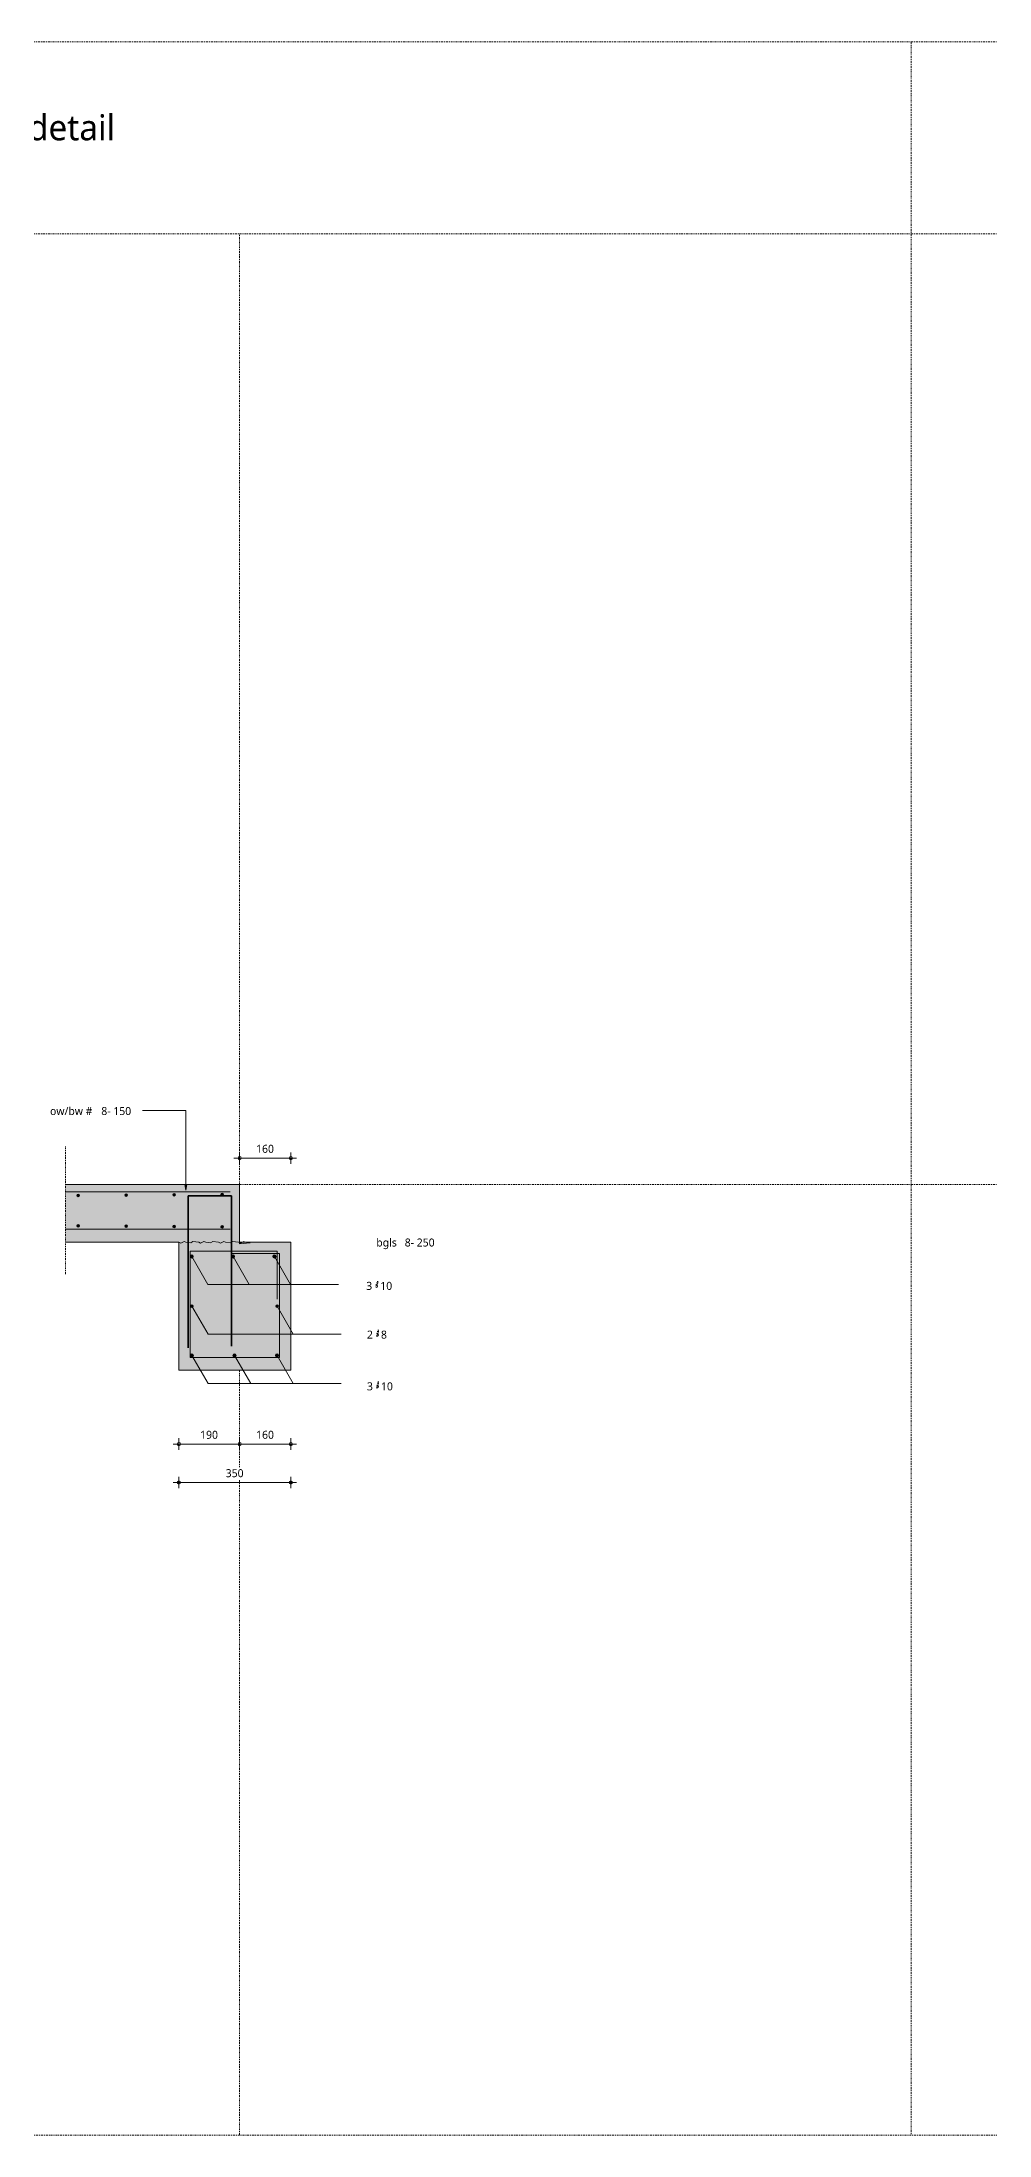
# Model space of a CAD drawing. Header units: millimetres. Extents: x -14163 to 55687, y -143 to 37302.
# Drawn here: x 48768 to 51731, y 7560 to 14100 of the extents above; entities that cross this region are included whole.
import ezdxf

# ---------------------------------------------------------------- set-up
doc = ezdxf.new("R2010")
doc.units = ezdxf.units.MM
doc.linetypes.add('MV_center', pattern=[15, 6, -3, 3, -3])
for name, color, linetype, lineweight in [('A-ANNO-DIMS', 211, 'Continuous', 13), ('A-ANNO-DIMS-10', 211, 'Continuous', 13), ('A-DETL', 90, 'Continuous', 13), ('A-DETL-GENF', 92, 'Continuous', 18), ('A-DETL-IDEN', 3, 'Continuous', 18), ('A-DETL-MEDM', 33, 'Continuous', 18), ('G-ANNO-TEXT', 231, 'Continuous', 13)]:
    doc.layers.add(name, color=color, linetype=linetype, lineweight=lineweight)
doc.styles.add('Segoe UI_3', font='segoeui.ttf', dxfattribs={"height": 25})
doc.styles.add('Segoe UI_5', font='segoeui.ttf', dxfattribs={"height": 80})
doc.dimstyles.new('2_5_mm_2', dxfattribs={"dimscale": 304.8, "dimtxt": 26.184099, "dimasz": 0.032808, "dimexe": 0.059055, "dimexo": 0.0625, "dimgap": 0.029528, "dimtad": 1, "dimdec": 0, "dimzin": 0, "dimdsep": 46, "dimtxsty": 'Segoe UI_3', "dimblk1": 'DOTBLANK', "dimblk2": 'DOTBLANK', "dimsah": 1, "dimcen": 0.09, "dimdle": 0.059055, "dimazin": 0, "dimtfac": 1, "dimtdec": 4, "dimtix": 1, "dimtmove": 0, "dimatfit": 3, "dimfxl": 0.059055, "dimfxlon": 1, "dimtvp": 1, "dimtfill": 1, "dimtolj": 1, "dimtzin": 0, "dimarcsym": 2})

# ---------------------------------------------------------------- blocks, each defined once
blk = doc.blocks.new('28 beugels - rond 8-4424730-Details Constructie')
at = {"layer": 'A-DETL-MEDM'}
for p, q in [((0, 332.1), (272, 332.1)), ((0, 0), (0, 332.1)), ((272, 332.1), (272, 182.1)), ((130, 324.1), (280, 324.1)), ((280, 324.1), (280, 0)), ((280, 0), (0, 0))]:
    blk.add_line(p, q, dxfattribs=at)
blk = doc.blocks.new('28 reeks_staven - Type 1-4438408-Details Constructie')
at = {"layer": 'A-DETL-GENF'}
for points in [[(0, -5), (1.3, -4.8), (2.5, -4.3), (3.5, -3.5), (4.3, -2.5), (4.8, -1.3), (5, 0), (4.8, 1.3), (4.3, 2.5), (3.5, 3.5), (2.5, 4.3), (1.3, 4.8), (0, 5), (-1.3, 4.8), (-2.5, 4.3), (-3.5, 3.5), (-4.3, 2.5), (-4.8, 1.3), (-5, 0), (-4.8, -1.3), (-4.3, -2.5), (-3.5, -3.5), (-2.5, -4.3), (-1.3, -4.8)], [(133.2, -5), (134.5, -4.8), (135.7, -4.3), (136.7, -3.5), (137.5, -2.5), (138, -1.3), (138.2, 0), (138, 1.3), (137.5, 2.5), (136.7, 3.5), (135.7, 4.3), (134.5, 4.8), (133.2, 5), (131.9, 4.8), (130.7, 4.3), (129.7, 3.5), (128.9, 2.5), (128.4, 1.3), (128.2, 0), (128.4, -1.3), (128.9, -2.5), (129.7, -3.5), (130.7, -4.3), (131.9, -4.8)], [(266.4, -5), (267.7, -4.8), (268.9, -4.3), (269.9, -3.5), (270.7, -2.5), (271.2, -1.3), (271.4, 0), (271.2, 1.3), (270.7, 2.5), (269.9, 3.5), (268.9, 4.3), (267.7, 4.8), (266.4, 5), (265.1, 4.8), (263.9, 4.3), (262.9, 3.5), (262.1, 2.5), (261.6, 1.3), (261.4, 0), (261.6, -1.3), (262.1, -2.5), (262.9, -3.5), (263.9, -4.3), (265.1, -4.8)]]:
    blk.add_hatch(color=256, dxfattribs=at).paths.add_polyline_path(points)
for p, q in [((0, 0), (50.7, -87.8)), ((133.2, 0), (183.9, -87.8)), ((266.4, 0), (317.1, -87.8)), ((50.7, -87.8), (466.4, -87.8))]:
    blk.add_line(p, q, dxfattribs=at)
at = {"layer": 'A-DETL-MEDM'}
for centre, start, end in [((0, 0), 360, 180), ((0, 0), 180, 360), ((133.2, 0), 0, 180), ((133.2, 0), 180, 360), ((266.4, 0), 0, 180), ((266.4, 0), 180, 360)]:
    blk.add_arc(centre, 5, start, end, dxfattribs=at)
blk = doc.blocks.new('NLRS_28_DI_net - Type 1-5063355-Details Constructie')
at = {"layer": 'A-DETL-GENF'}
for points in [[(55, 42), (54, 41.9), (53, 41.5), (52.2, 40.8), (51.5, 40), (51.1, 39), (51, 38), (51.1, 37), (51.5, 36), (52.2, 35.2), (53, 34.5), (54, 34.1), (55, 34), (56, 34.1), (57, 34.5), (57.8, 35.2), (58.5, 36), (58.9, 37), (59, 38), (58.9, 39), (58.5, 40), (57.8, 40.8), (57, 41.5), (56, 41.9)], [(205, 43), (204, 42.9), (203, 42.5), (202.2, 41.8), (201.5, 41), (201.1, 40), (201, 39), (201.1, 38), (201.5, 37), (202.2, 36.2), (203, 35.5), (204, 35.1), (205, 35), (206, 35.1), (207, 35.5), (207.8, 36.2), (208.5, 37), (208.9, 38), (209, 39), (208.9, 40), (208.5, 41), (207.8, 41.8), (207, 42.5), (206, 42.9)], [(355, 44), (354, 43.9), (353, 43.5), (352.2, 42.8), (351.5, 42), (351.1, 41), (351, 40), (351.1, 39), (351.5, 38), (352.2, 37.2), (353, 36.5), (354, 36.1), (355, 36), (356, 36.1), (357, 36.5), (357.8, 37.2), (358.5, 38), (358.9, 39), (359, 40), (358.9, 41), (358.5, 42), (357.8, 42.8), (357, 43.5), (356, 43.9)], [(505, 45), (504, 44.9), (503, 44.5), (502.2, 43.8), (501.5, 43), (501.1, 42), (501, 41), (501.1, 40), (501.5, 39), (502.2, 38.2), (503, 37.5), (504, 37.1), (505, 37), (506, 37.1), (507, 37.5), (507.8, 38.2), (508.5, 39), (508.9, 40), (509, 41), (508.9, 42), (508.5, 43), (507.8, 43.8), (507, 44.5), (506, 44.9)]]:
    blk.add_hatch(color=256, dxfattribs=at).paths.add_polyline_path(points)
at = {"layer": 'A-DETL-MEDM'}
blk.add_line((30, 30), (545, 30), dxfattribs=at)
for centre, start, end in [((55, 38), 0, 180), ((55, 38), 180, 360), ((205, 39), 0, 180), ((205, 39), 180, 0), ((355, 40), 0, 180), ((355, 40), 180, 0), ((505, 41), 0, 180), ((505, 41), 180, 0)]:
    blk.add_arc(centre, 4, start, end, dxfattribs=at)
blk = doc.blocks.new('NLRS_28_DI_net - Type 1-5063345-Details Constructie')
at = {"layer": 'A-DETL-GENF'}
for points in [[(55, -34), (54, -34.1), (53, -34.5), (52.2, -35.2), (51.5, -36), (51.1, -37), (51, -38), (51.1, -39), (51.5, -40), (52.2, -40.8), (53, -41.5), (54, -41.9), (55, -42), (56, -41.9), (57, -41.5), (57.8, -40.8), (58.5, -40), (58.9, -39), (59, -38), (58.9, -37), (58.5, -36), (57.8, -35.2), (57, -34.5), (56, -34.1)], [(205, -35), (204, -35.1), (203, -35.5), (202.2, -36.2), (201.5, -37), (201.1, -38), (201, -39), (201.1, -40), (201.5, -41), (202.2, -41.8), (203, -42.5), (204, -42.9), (205, -43), (206, -42.9), (207, -42.5), (207.8, -41.8), (208.5, -41), (208.9, -40), (209, -39), (208.9, -38), (208.5, -37), (207.8, -36.2), (207, -35.5), (206, -35.1)], [(355, -36), (354, -36.1), (353, -36.5), (352.2, -37.2), (351.5, -38), (351.1, -39), (351, -40), (351.1, -41), (351.5, -42), (352.2, -42.8), (353, -43.5), (354, -43.9), (355, -44), (356, -43.9), (357, -43.5), (357.8, -42.8), (358.5, -42), (358.9, -41), (359, -40), (358.9, -39), (358.5, -38), (357.8, -37.2), (357, -36.5), (356, -36.1)], [(505, -37), (504, -37.1), (503, -37.5), (502.2, -38.2), (501.5, -39), (501.1, -40), (501, -41), (501.1, -42), (501.5, -43), (502.2, -43.8), (503, -44.5), (504, -44.9), (505, -45), (506, -44.9), (507, -44.5), (507.8, -43.8), (508.5, -43), (508.9, -42), (509, -41), (508.9, -40), (508.5, -39), (507.8, -38.2), (507, -37.5), (506, -37.1)]]:
    blk.add_hatch(color=256, dxfattribs=at).paths.add_polyline_path(points)
at = {"layer": 'A-DETL-MEDM'}
blk.add_line((30, -30), (545, -30), dxfattribs=at)
for centre, start, end in [((55, -38), 360, 180), ((55, -38), 180, 360), ((205, -39), 360, 180), ((205, -39), 180, 360), ((355, -40), 360, 180), ((355, -40), 180, 360), ((505, -41), 0, 180), ((505, -41), 180, 360)]:
    blk.add_arc(centre, 4, start, end, dxfattribs=at)
blk = doc.blocks.new('28 reeks_staven - Type 1-4440450-Details Constructie')
at = {"layer": 'A-DETL-GENF'}
for points in [[(0, -4), (1, -3.9), (2, -3.5), (2.8, -2.8), (3.5, -2), (3.9, -1), (4, 0), (3.9, 1), (3.5, 2), (2.8, 2.8), (2, 3.5), (1, 3.9), (0, 4), (-1, 3.9), (-2, 3.5), (-2.8, 2.8), (-3.5, 2), (-3.9, 1), (-4, 0), (-3.9, -1), (-3.5, -2), (-2.8, -2.8), (-2, -3.5), (-1, -3.9)], [(266.4, -4), (267.4, -3.9), (268.4, -3.5), (269.2, -2.8), (269.9, -2), (270.3, -1), (270.4, 0), (270.3, 1), (269.9, 2), (269.2, 2.8), (268.4, 3.5), (267.4, 3.9), (266.4, 4), (265.4, 3.9), (264.4, 3.5), (263.6, 2.8), (262.9, 2), (262.5, 1), (262.4, 0), (262.5, -1), (262.9, -2), (263.6, -2.8), (264.4, -3.5), (265.4, -3.9)]]:
    blk.add_hatch(color=256, dxfattribs=at).paths.add_polyline_path(points)
for p, q in [((0, 0), (50.7, -87.8)), ((266.4, 0), (317.1, -87.8)), ((50.7, -87.8), (466.4, -87.8))]:
    blk.add_line(p, q, dxfattribs=at)
at = {"layer": 'A-DETL-MEDM'}
for centre, start, end in [((0, 0), 0, 180), ((266.4, 0), 0, 180), ((266.4, 0), 180, 360), ((0, 0), 180, 360)]:
    blk.add_arc(centre, 4, start, end, dxfattribs=at)
blk = doc.blocks.new('28 reeks_staven - Type 1-4440478-Details Constructie')
at = {"layer": 'A-DETL-GENF'}
for points in [[(0, -5), (1.3, -4.8), (2.5, -4.3), (3.5, -3.5), (4.3, -2.5), (4.8, -1.3), (5, 0), (4.8, 1.3), (4.3, 2.5), (3.5, 3.5), (2.5, 4.3), (1.3, 4.8), (0, 5), (-1.3, 4.8), (-2.5, 4.3), (-3.5, 3.5), (-4.3, 2.5), (-4.8, 1.3), (-5, 0), (-4.8, -1.3), (-4.3, -2.5), (-3.5, -3.5), (-2.5, -4.3), (-1.3, -4.8)], [(129.4, -5), (130.7, -4.8), (131.9, -4.3), (132.9, -3.5), (133.7, -2.5), (134.2, -1.3), (134.4, 0), (134.2, 1.3), (133.7, 2.5), (132.9, 3.5), (131.9, 4.3), (130.7, 4.8), (129.4, 5), (128.1, 4.8), (126.9, 4.3), (125.8, 3.5), (125.1, 2.5), (124.6, 1.3), (124.4, 0), (124.6, -1.3), (125.1, -2.5), (125.8, -3.5), (126.9, -4.3), (128.1, -4.8)], [(258.8, -5), (260.1, -4.8), (261.3, -4.3), (262.3, -3.5), (263.1, -2.5), (263.6, -1.3), (263.8, 0), (263.6, 1.3), (263.1, 2.5), (262.3, 3.5), (261.3, 4.3), (260.1, 4.8), (258.8, 5), (257.5, 4.8), (256.3, 4.3), (255.2, 3.5), (254.4, 2.5), (253.9, 1.3), (253.8, 0), (253.9, -1.3), (254.4, -2.5), (255.2, -3.5), (256.3, -4.3), (257.5, -4.8)]]:
    blk.add_hatch(color=256, dxfattribs=at).paths.add_polyline_path(points)
for p, q in [((0, 0), (50.7, -87.8)), ((129.4, 0), (180, -87.8)), ((258.8, 0), (309.4, -87.8)), ((50.7, -87.8), (458.8, -87.8))]:
    blk.add_line(p, q, dxfattribs=at)
at = {"layer": 'A-DETL-MEDM'}
for centre, start, end in [((0, 0), 0, 180), ((129.4, 0), 0, 180), ((258.8, 0), 0, 180), ((258.8, 0), 180, 360), ((0, 0), 180, 360), ((129.4, 0), 180, 360)]:
    blk.add_arc(centre, 5, start, end, dxfattribs=at)
blk = doc.blocks.new('NLRS_00_DI_maskeer - Type 1-4234382-Details Constructie')
at = {"layer": 'A-DETL-GENF', "linetype": 'MV_center'}
blk.add_line((300, 0), (-100, 0), dxfattribs=at)
blk = doc.blocks.new('28_TAG_DI_wapening - 2_5 omschrijving_diameter_hoh-3658684-Details Constructie')
at = {"layer": 'A-DETL-IDEN'}
for p, q in [((-3.63, -1.31), (-2.23, 1.39)), ((-2.06, 0.84), (-2.97, 0.84)), ((-1.87, 1.21), (-2.78, 1.21))]:
    blk.add_line(p, q, dxfattribs=at)
blk.add_circle((-3.06, -0.22), 0.483, dxfattribs=at)
blk = doc.blocks.new('28_TAG_DI_wapening - 2_5 aantal_diameter-3658683-Details Constructie')
at = {"layer": 'A-DETL-IDEN'}
for p, q in [((-3.63, -1.31), (-2.23, 1.39)), ((-2.06, 0.84), (-2.97, 0.84)), ((-1.87, 1.21), (-2.78, 1.21))]:
    blk.add_line(p, q, dxfattribs=at)
blk.add_circle((-3.06, -0.22), 0.483, dxfattribs=at)
blk = doc.blocks.new('DIMBLOCK374-Details Constructie')
at = {"layer": 'A-ANNO-DIMS-10'}
for p, q in [((49197, 9598.9), (49197, 9616.9)), ((49547, 9598.9), (49547, 9616.9)), ((49179, 9598.9), (49565, 9598.9)), ((49197, 9598.9), (49197, 9580.9)), ((49547, 9598.9), (49547, 9580.9))]:
    blk.add_line(p, q, dxfattribs=at)
for centre in [(49197, 9598.9), (49547, 9598.9)]:
    blk.add_circle(centre, 5, dxfattribs=at)
at = {"layer": 'A-ANNO-DIMS-10', "color": 0, "insert": (49343.4, 9640.5), "char_height": 25, "width": 68.555, "attachment_point": 1, "line_spacing_factor": 1.142579, "style": 'Segoe UI_3', "bg_fill": 3, "box_fill_scale": 1.25, "bg_fill_color": 9, "bg_fill_true_color": 13158600, "bg_fill_transparency": 0}
blk.add_mtext('350', dxfattribs=at)
blk = doc.blocks.new('_DotBlank')
at = {"color": 0, "linetype": 'ByBlock', "lineweight": -2}
blk.add_line((-0.5, 0), (-1, 0), dxfattribs=at)
blk.add_circle((0, 0), 0.5, dxfattribs=at)
blk = doc.blocks.new('DIMBLOCK375-Details Constructie')
at = {"layer": 'A-ANNO-DIMS-10'}
for p, q in [((49369, 10612.4), (49565, 10612.4)), ((49387, 10612.4), (49387, 10630.4)), ((49387, 10612.4), (49387, 10594.4)), ((49547, 10612.4), (49547, 10630.4)), ((49547, 10612.4), (49547, 10594.4))]:
    blk.add_line(p, q, dxfattribs=at)
for centre in [(49387, 10612.4), (49547, 10612.4)]:
    blk.add_circle(centre, 5, dxfattribs=at)
at = {"layer": 'A-ANNO-DIMS-10', "color": 0, "insert": (49438.4, 10654), "char_height": 25, "width": 68.555, "attachment_point": 1, "line_spacing_factor": 1.142579, "style": 'Segoe UI_3', "bg_fill": 3, "box_fill_scale": 1.25, "bg_fill_color": 9, "bg_fill_true_color": 13158600, "bg_fill_transparency": 0}
blk.add_mtext('160', dxfattribs=at)
blk = doc.blocks.new('DIMBLOCK377-Details Constructie')
at = {"layer": 'A-ANNO-DIMS-10'}
for p, q in [((49179, 9718.9), (49387, 9718.9)), ((49197, 9718.9), (49197, 9736.9)), ((49197, 9718.9), (49197, 9700.9)), ((49387, 9718.9), (49387, 9736.9)), ((49387, 9718.9), (49387, 9700.9))]:
    blk.add_line(p, q, dxfattribs=at)
for centre in [(49197, 9718.9), (49387, 9718.9)]:
    blk.add_circle(centre, 5, dxfattribs=at)
at = {"layer": 'A-ANNO-DIMS-10', "color": 0, "insert": (49263.4, 9760.5), "char_height": 25, "width": 68.555, "attachment_point": 1, "line_spacing_factor": 1.142579, "style": 'Segoe UI_3', "bg_fill": 3, "box_fill_scale": 1.25, "bg_fill_color": 9, "bg_fill_true_color": 13158600, "bg_fill_transparency": 0}
blk.add_mtext('190', dxfattribs=at)
blk = doc.blocks.new('DIMBLOCK378-Details Constructie')
at = {"layer": 'A-ANNO-DIMS-10'}
for p, q in [((49387, 9718.9), (49387, 9736.9)), ((49387, 9718.9), (49565, 9718.9)), ((49387, 9718.9), (49387, 9700.9)), ((49547, 9718.9), (49547, 9736.9)), ((49547, 9718.9), (49547, 9700.9))]:
    blk.add_line(p, q, dxfattribs=at)
for centre in [(49387, 9718.9), (49547, 9718.9)]:
    blk.add_circle(centre, 5, dxfattribs=at)
at = {"layer": 'A-ANNO-DIMS-10', "color": 0, "insert": (49438.4, 9760.5), "char_height": 25, "width": 68.555, "attachment_point": 1, "line_spacing_factor": 1.142579, "style": 'Segoe UI_3', "bg_fill": 3, "box_fill_scale": 1.25, "bg_fill_color": 9, "bg_fill_true_color": 13158600, "bg_fill_transparency": 0}
blk.add_mtext('160', dxfattribs=at)

msp = doc.modelspace()

# ---------------------------------------------------------------- hatches: boundary and pattern name
at = {"layer": 'A-DETL-GENF'}
h = msp.add_hatch(color=9, dxfattribs=at)
h.paths.add_polyline_path([(49237.6, 9949.9), (49547, 9949.9), (49547, 10349.9), (49387, 10349.9), (49387, 10529.9), (48842, 10529.9), (48842, 10349.9), (49197, 10349.9), (49197, 9949.9), (49236.3, 9949.9)])
h.paths.add_polyline_path([(49504, 9990.9), (49502.7, 9991), (49501.5, 9991.5), (49500.5, 9992.3), (49499.7, 9993.4), (49499.2, 9994.6), (49499, 9995.9), (49499.2, 9997.2), (49499.7, 9998.4), (49500.5, 9999.4), (49501.5, 10000.2), (49502.7, 10000.7), (49504, 10000.9), (49505.3, 10000.7), (49506.5, 10000.2), (49507.5, 9999.4), (49508.3, 9998.4), (49508.8, 9997.2), (49509, 9995.9), (49508.8, 9994.6), (49508.3, 9993.4), (49507.5, 9992.3), (49506.5, 9991.5), (49505.3, 9991)])
h.paths.add_polyline_path([(49370.8, 9990.9), (49369.5, 9991), (49368.3, 9991.5), (49367.3, 9992.3), (49366.5, 9993.4), (49366, 9994.6), (49365.8, 9995.9), (49366, 9997.2), (49366.5, 9998.4), (49367.3, 9999.4), (49368.3, 10000.2), (49369.5, 10000.7), (49370.8, 10000.9), (49372.1, 10000.7), (49373.3, 10000.2), (49374.3, 9999.4), (49375.1, 9998.4), (49375.6, 9997.2), (49375.8, 9995.9), (49375.6, 9994.6), (49375.1, 9993.4), (49374.3, 9992.3), (49373.3, 9991.5), (49372.1, 9991)])
h.paths.add_polyline_path([(49237.6, 9990.9), (49236.3, 9991), (49235.1, 9991.5), (49234.1, 9992.3), (49233.3, 9993.4), (49232.8, 9994.6), (49232.6, 9995.9), (49232.8, 9997.2), (49233.3, 9998.4), (49234.1, 9999.4), (49235.1, 10000.2), (49236.3, 10000.7), (49237.6, 10000.9), (49238.9, 10000.7), (49240.1, 10000.2), (49241.2, 9999.4), (49241.9, 9998.4), (49242.4, 9997.2), (49242.6, 9995.9), (49242.4, 9994.6), (49241.9, 9993.4), (49241.2, 9992.3), (49240.1, 9991.5), (49238.9, 9991)])
h.paths.add_polyline_path([(49504, 10145.9), (49503, 10146), (49502, 10146.4), (49501.2, 10147), (49500.5, 10147.9), (49500.1, 10148.8), (49500, 10149.9), (49500.1, 10150.9), (49500.5, 10151.9), (49501.2, 10152.7), (49502, 10153.3), (49503, 10153.7), (49504, 10153.9), (49505, 10153.7), (49506, 10153.3), (49506.8, 10152.7), (49507.5, 10151.9), (49507.9, 10150.9), (49508, 10149.9), (49507.9, 10148.8), (49507.5, 10147.9), (49506.8, 10147), (49506, 10146.4), (49505, 10146)])
h.paths.add_polyline_path([(49237.6, 10145.9), (49236.6, 10146), (49235.6, 10146.4), (49234.8, 10147), (49234.1, 10148), (49233.8, 10148.8), (49233.6, 10149.9), (49233.8, 10150.9), (49234.2, 10151.9), (49234.8, 10152.7), (49235.6, 10153.3), (49236.6, 10153.7), (49237.6, 10153.9), (49238.7, 10153.7), (49239.6, 10153.3), (49240.4, 10152.7), (49241.1, 10151.9), (49241.5, 10150.9), (49241.6, 10149.9), (49241.5, 10148.8), (49241.1, 10147.9), (49240.4, 10147), (49239.6, 10146.4), (49238.7, 10146)])
h.paths.add_polyline_path([(49237, 10300.2), (49235.7, 10300.4), (49234.5, 10300.9), (49233.5, 10301.7), (49232.7, 10302.7), (49232.2, 10303.9), (49232, 10305.2), (49232.2, 10306.5), (49232.7, 10307.7), (49233.5, 10308.7), (49234.5, 10309.5), (49235.7, 10310), (49237, 10310.2), (49238.3, 10310), (49239.5, 10309.5), (49240.5, 10308.7), (49241.3, 10307.7), (49241.8, 10306.5), (49242, 10305.2), (49241.8, 10303.9), (49241.3, 10302.7), (49240.5, 10301.7), (49239.5, 10300.9), (49238.3, 10300.4)])
h.paths.add_polyline_path([(49495.8, 10300.2), (49494.5, 10300.4), (49493.3, 10300.9), (49492.2, 10301.7), (49491.4, 10302.7), (49490.9, 10303.9), (49490.8, 10305.2), (49490.9, 10306.5), (49491.4, 10307.7), (49492.2, 10308.7), (49493.3, 10309.5), (49494.5, 10310), (49495.8, 10310.2), (49497.1, 10310), (49498.3, 10309.5), (49499.3, 10308.7), (49500.1, 10307.7), (49500.6, 10306.5), (49500.8, 10305.2), (49500.6, 10303.9), (49500.1, 10302.7), (49499.3, 10301.7), (49498.3, 10300.9), (49497.1, 10300.4)])
h.paths.add_polyline_path([(49366.4, 10300.2), (49365.1, 10300.4), (49363.8, 10301), (49362.9, 10301.7), (49362.1, 10302.7), (49361.6, 10303.9), (49361.4, 10305.2), (49361.6, 10306.5), (49362.1, 10307.7), (49362.9, 10308.7), (49363.9, 10309.5), (49365.1, 10310), (49366.4, 10310.2), (49368, 10309.9), (49368.9, 10309.5), (49369.9, 10308.7), (49370.7, 10307.7), (49371.2, 10306.5), (49371.4, 10305.2), (49371.2, 10303.9), (49370.7, 10302.7), (49369.9, 10301.7), (49368.9, 10300.9), (49367.7, 10300.4)])
h.paths.add_polyline_path([(49332, 10393.9), (49331, 10394), (49330, 10394.4), (49329.2, 10395), (49328.5, 10395.9), (49328.1, 10396.8), (49328, 10397.9), (49328.1, 10398.9), (49328.5, 10399.9), (49329.2, 10400.7), (49330, 10401.3), (49331, 10401.7), (49332, 10401.9), (49333, 10401.7), (49334, 10401.3), (49334.8, 10400.7), (49335.5, 10399.9), (49335.9, 10398.9), (49336, 10397.9), (49335.9, 10396.8), (49335.5, 10395.9), (49334.8, 10395), (49334, 10394.4), (49333, 10394)])
h.paths.add_polyline_path([(49182, 10394.9), (49181, 10395), (49180, 10395.4), (49179.2, 10396), (49178.5, 10396.9), (49178.1, 10397.8), (49178, 10398.9), (49178.1, 10399.9), (49178.5, 10400.9), (49179.2, 10401.7), (49180, 10402.3), (49181, 10402.7), (49182, 10402.9), (49183, 10402.7), (49184, 10402.3), (49184.8, 10401.7), (49185.5, 10400.9), (49185.9, 10399.9), (49186, 10398.9), (49185.9, 10397.8), (49185.5, 10396.9), (49184.8, 10396), (49184, 10395.4), (49183, 10395)])
h.paths.add_polyline_path([(49032, 10395.9), (49031, 10396), (49030, 10396.4), (49029.2, 10397), (49028.5, 10397.9), (49028.1, 10398.8), (49028, 10399.9), (49028.1, 10400.9), (49028.5, 10401.9), (49029.2, 10402.7), (49030, 10403.3), (49031, 10403.7), (49032, 10403.9), (49033, 10403.7), (49034, 10403.3), (49034.8, 10402.7), (49035.5, 10401.9), (49035.9, 10400.9), (49036, 10399.9), (49035.9, 10398.8), (49035.5, 10397.9), (49034.8, 10397), (49034, 10396.4), (49033, 10396)])
h.paths.add_polyline_path([(48882, 10396.9), (48881, 10397), (48880, 10397.4), (48879.2, 10398), (48878.5, 10398.9), (48878.1, 10399.8), (48878, 10400.9), (48878.1, 10401.9), (48878.5, 10402.9), (48879.2, 10403.7), (48880, 10404.3), (48881, 10404.7), (48882, 10404.9), (48883, 10404.7), (48884, 10404.3), (48884.8, 10403.7), (48885.5, 10402.9), (48885.9, 10401.9), (48886, 10400.9), (48885.9, 10399.8), (48885.5, 10398.9), (48884.8, 10398), (48884, 10397.4), (48883, 10397)])
h.paths.add_polyline_path([(48882, 10491.9), (48881, 10492), (48880, 10492.4), (48879.2, 10493), (48878.5, 10493.9), (48878.1, 10494.8), (48878, 10495.9), (48878.1, 10496.9), (48878.5, 10497.9), (48879.2, 10498.7), (48880, 10499.3), (48881, 10499.7), (48882, 10499.9), (48883, 10499.7), (48884, 10499.3), (48884.8, 10498.7), (48885.5, 10497.9), (48885.9, 10496.9), (48886, 10495.9), (48885.9, 10494.8), (48885.5, 10493.9), (48884.8, 10493), (48884, 10492.4), (48883, 10492)])
h.paths.add_polyline_path([(49032, 10492.9), (49031, 10493), (49030, 10493.4), (49029.2, 10494), (49028.5, 10495), (49028.1, 10495.8), (49028, 10496.9), (49028.1, 10497.9), (49028.5, 10498.9), (49029.4, 10499.9), (49030, 10500.3), (49031, 10500.7), (49032, 10500.9), (49033.1, 10500.7), (49034, 10500.3), (49034.8, 10499.7), (49035.5, 10498.9), (49035.9, 10497.9), (49036, 10496.8), (49035.9, 10495.8), (49035.5, 10494.9), (49034.6, 10493.9), (49034, 10493.4), (49033, 10493)])
h.paths.add_polyline_path([(49182, 10493.9), (49181, 10494), (49180, 10494.4), (49179.2, 10495), (49178.5, 10495.9), (49178.1, 10496.8), (49178, 10497.9), (49178.1, 10498.9), (49178.5, 10499.9), (49179.2, 10500.7), (49180, 10501.3), (49181, 10501.7), (49182, 10501.9), (49183, 10501.7), (49184, 10501.3), (49184.8, 10500.7), (49185.5, 10499.9), (49185.9, 10498.9), (49186, 10497.9), (49185.9, 10496.8), (49185.5, 10495.9), (49184.8, 10495), (49184, 10494.4), (49183, 10494)])
h.paths.add_polyline_path([(49332, 10494.9), (49331, 10495), (49330, 10495.4), (49329.2, 10496), (49328.5, 10496.9), (49328.1, 10497.8), (49328, 10498.9), (49328.1, 10499.9), (49328.5, 10500.9), (49329.2, 10501.7), (49330, 10502.3), (49331, 10502.7), (49332, 10502.9), (49333, 10502.7), (49334, 10502.3), (49334.8, 10501.7), (49335.5, 10500.9), (49335.9, 10499.9), (49336, 10498.9), (49335.9, 10497.8), (49335.5, 10496.9), (49334.8, 10496), (49334, 10495.4), (49333, 10495)])
at = {"layer": 'A-DETL-IDEN'}
msp.add_hatch(color=256, dxfattribs=at).paths.add_polyline_path([(49218.6, 10512.2), (49221.8, 10530.2), (49215.5, 10530.2)])

# ---------------------------------------------------------------- linework, layer by layer
at = {"layer": 'A-DETL', "linetype": 'MV_center', "lineweight": 18}
for p, q in [((47287, 14099.9), (51487, 14099.9)), ((51487, 14099.9), (51487, 7559.9)), ((51487, 14099.9), (51487, 7559.9)), ((51487, 14099.9), (55687, 14099.9)), ((47287, 13499.9), (51487, 13499.9)), ((49387, 10529.9), (49387, 13499.9)), ((51487, 13499.9), (55687, 13499.9)), ((49387, 10529.9), (51487, 10529.9)), ((51487, 10529.9), (52887, 10529.9)), ((49387, 7559.9), (49387, 9949.9)), ((51487, 7559.9), (47287, 7559.9)), ((55687, 7559.9), (51487, 7559.9))]:
    msp.add_line(p, q, dxfattribs=at)
at = {"layer": 'A-DETL', "lineweight": 18}
for p, q in [((49387, 10529.9), (48842, 10529.9)), ((49387, 10349.9), (49387, 10529.9)), ((49387, 10529.9), (49387, 10344.8)), ((48842, 10349.9), (49197, 10349.9)), ((49197, 10349.9), (49197, 9949.9)), ((49197, 10349.9), (49203, 10347.1)), ((49203, 10347.1), (49213.5, 10352)), ((49213.5, 10352), (49218.9, 10349.4)), ((49218.9, 10349.4), (49233.9, 10348.1)), ((49233.9, 10348.1), (49241, 10351.4)), ((49241, 10351.4), (49259.1, 10349.9)), ((49259.1, 10349.9), (49265, 10347.1)), ((49265, 10347.1), (49275.5, 10352)), ((49275.5, 10352), (49281, 10349.4)), ((49281, 10349.4), (49296, 10348.1)), ((49296, 10348.1), (49303.1, 10351.4)), ((49303.1, 10351.4), (49321.1, 10349.9)), ((49321.1, 10349.9), (49327.1, 10347.1)), ((49327.1, 10347.1), (49337.6, 10352)), ((49337.6, 10352), (49343.1, 10349.4)), ((49343.1, 10349.4), (49358, 10348.1)), ((49358, 10348.1), (49365.1, 10351.4)), ((49365.1, 10351.4), (49383.2, 10349.9)), ((49383.2, 10349.9), (49389.2, 10347.1)), ((49547, 10349.9), (49387, 10349.9)), ((49420.1, 10348.1), (49387, 10344.8)), ((49389.2, 10347.1), (49399.7, 10352)), ((49399.7, 10352), (49405.1, 10349.4)), ((49405.1, 10349.4), (49420.1, 10348.1)), ((49547, 9949.9), (49547, 10349.9)), ((49197, 9949.9), (49547, 9949.9))]:
    msp.add_line(p, q, dxfattribs=at)
at = {"layer": 'A-DETL', "lineweight": 35}
for p, q in [((49226.1, 10494.9), (49361.1, 10494.9)), ((49226.1, 10494.9), (49226.1, 10019.9)), ((49361.1, 10494.9), (49361.1, 10024.9))]:
    msp.add_line(p, q, dxfattribs=at)
at = {"layer": 'A-DETL-IDEN'}
for p, q in [((49218.6, 10761.3), (49055.6, 10761.1)), ((49218.6, 10512.2), (49218.6, 10761.3)), ((49221.8, 10530.2), (49215.5, 10530.2)), ((49215.5, 10530.2), (49218.6, 10512.2)), ((49218.6, 10512.2), (49221.8, 10530.2))]:
    msp.add_line(p, q, dxfattribs=at)

# ---------------------------------------------------------------- block references
at = {"layer": 'A-DETL-GENF', "linetype": 'MV_center', "rotation": 270}
msp.add_blockref('NLRS_00_DI_maskeer - Type 1-4234382-Details Constructie', (48842, 10549.9), dxfattribs=at)
at = {"layer": 'A-DETL-GENF'}
for name, p in [('28 reeks_staven - Type 1-4440478-Details Constructie', (49237, 10305.2)), ('28 reeks_staven - Type 1-4440450-Details Constructie', (49237.6, 10149.9)), ('28 reeks_staven - Type 1-4438408-Details Constructie', (49237.6, 9995.9))]:
    msp.add_blockref(name, p, dxfattribs=at)
at = {"layer": 'A-DETL-IDEN', "xscale": 9.999999999999996, "yscale": 9.999999999999996, "zscale": 9.999999999999996}
for name, p in [('28_TAG_DI_wapening - 2_5 omschrijving_diameter_hoh-3658684-Details Constructie', (48972, 10760.9)), ('28_TAG_DI_wapening - 2_5 omschrijving_diameter_hoh-3658684-Details Constructie', (49920.8, 10350.2)), ('28_TAG_DI_wapening - 2_5 aantal_diameter-3658683-Details Constructie', (49844.3, 10214.7)), ('28_TAG_DI_wapening - 2_5 aantal_diameter-3658683-Details Constructie', (49846.6, 10062.4)), ('28_TAG_DI_wapening - 2_5 aantal_diameter-3658683-Details Constructie', (49846.6, 9900.8))]:
    msp.add_blockref(name, p, dxfattribs=at)
at = {"layer": 'A-DETL-MEDM', "rotation": 180}
for name, p in [('NLRS_28_DI_net - Type 1-5063355-Details Constructie', (49387, 10536.9)), ('NLRS_28_DI_net - Type 1-5063345-Details Constructie', (49387, 10359.9))]:
    msp.add_blockref(name, p, dxfattribs=at)
at = {"layer": 'A-DETL-MEDM'}
msp.add_blockref('28 beugels - rond 8-4424730-Details Constructie', (49232, 9989.9), dxfattribs=at)

# ---------------------------------------------------------------- texts
at = {"layer": 'G-ANNO-TEXT', "color": 7, "insert": (47599.8, 13872.3), "char_height": 80, "width": 1754.092, "attachment_point": 1, "style": 'Segoe UI_5'}
msp.add_mtext('AANBOUW: funderingsdetail', dxfattribs=at)

# ---------------------------------------------------------------- next in the draw order: texts
at = {"layer": 'A-DETL-IDEN', "lineweight": 13, "char_height": 25, "attachment_point": 1, "style": 'Segoe UI_3', "bg_fill": 3, "box_fill_scale": 1.25, "bg_fill_color": 9, "bg_fill_true_color": 13158600, "bg_fill_transparency": 0}
for s, insert, width in [('ow/bw #', (48794.1, 10771.9), 164.346), ('bgls', (49814.3, 10361.2), 77.764), ('10', (49826.7, 10225.7), 46.498), ('8', (49829, 10073.4), 23.249), ('10', (49829, 9911.8), 46.498)]:
    msp.add_mtext(s, dxfattribs=dict(at, insert=insert, width=width))

# ---------------------------------------------------------------- next in the draw order: dimensions: what is measured, and where the dimension line sits
at = {"layer": 'A-ANNO-DIMS'}
for base, p1, p2, override, picture, middle in [((49547, 10612.4), (49387, 10594.4), (49547, 10594.4), {"dimpost": '<>', "dimfxl": 160}, 'DIMBLOCK375-Details Constructie', (49467, 10634.4)), ((49387, 9718.9), (49197, 9736.9), (49387, 9736.9), {"dimpost": '<>', "dimfxl": 190}, 'DIMBLOCK377-Details Constructie', (49292, 9740.8)), ((49547, 9598.9), (49197, 9616.9), (49547, 9616.9), {"dimpost": '<>', "dimfxl": 350}, 'DIMBLOCK374-Details Constructie', (49372, 9620.8))]:
    dim = msp.add_linear_dim(base=base, p1=p1, p2=p2, dimstyle='2_5_mm_2', override=override, dxfattribs=at)
    dim.commit()
    dim.dimension.update_dxf_attribs({"geometry": picture, "text_midpoint": middle})

# ---------------------------------------------------------------- next in the draw order: texts
at = {"layer": 'A-DETL-IDEN', "lineweight": 13, "char_height": 25, "attachment_point": 1, "style": 'Segoe UI_3', "bg_fill": 3, "box_fill_scale": 1.25, "bg_fill_color": 9, "bg_fill_true_color": 13158600, "bg_fill_transparency": 0}
for s, insert, width in [('8- 150', (48954.4, 10771.9), 121.856), ('8- 250', (49903.2, 10361.2), 121.856), ('3', (49782.8, 10225.7), 23.249), ('2', (49785.1, 10073.4), 23.249), ('3', (49785.1, 9911.8), 23.249)]:
    msp.add_mtext(s, dxfattribs=dict(at, insert=insert, width=width))

# ---------------------------------------------------------------- next in the draw order: dimensions: what is measured, and where the dimension line sits
at = {"layer": 'A-ANNO-DIMS'}
dim = msp.add_linear_dim(base=(49547, 9718.9), p1=(49387, 9736.9), p2=(49547, 9736.9), dimstyle='2_5_mm_2', override={"dimpost": '<>', "dimfxl": 160}, dxfattribs=at)
dim.commit()
dim.dimension.update_dxf_attribs({"geometry": 'DIMBLOCK378-Details Constructie', "text_midpoint": (49467, 9740.8)})

doc.saveas('drawing.dxf')
